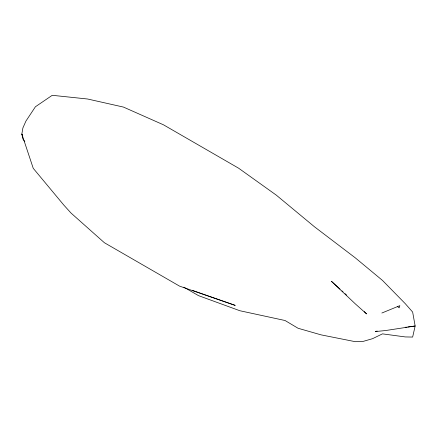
<?xml version="1.0" encoding="UTF-8"?>
<svg xmlns="http://www.w3.org/2000/svg" width="437" height="437" viewBox="0 0 437 437"><rect width="100%" height="100%" fill="white"/><g stroke="black" fill="none" stroke-linecap="round" stroke-linejoin="round"><path stroke-width="0.66" d="M381.872 313.023L399.85 305.638L399.139 307.845L397.523 306.599M377.218 331.011L375.307 331.563L385.587 330.541L415.15 326.007L412.643 312.056L405.307 303.715L382.468 280.407L355.155 257.743L314.531 226.83L276.277 195.12L238.629 168.207L163.482 124.818L123.453 107.081L87.629 99.013L52.254 95.304L35.408 106.765L25.925 121.098L22.888 127.965L21.85 134.044L22.888 138.928L24.833 141.697M405.186 327.302L406.514 327.133M407.847 326.958L415.15 326.007L412.643 337.064L405.307 336.932L382.468 333.868L372.537 338.686L363.289 341.357L355.341 341.696L321.037 334.851L298.067 328.263L285.055 320.512L239.891 310.745L198.529 295.647L183.851 287.175M192.313 290.354L235.215 305.387L179.569 286.137L104.421 242.748L71.073 213.098L63.829 205.095L33.239 168.316L21.85 134.044L22.577 135.18M339.991 289.081L331.426 281.291L355.341 303.895L366.583 313.913L364.267 311.592M342.007 290.916L343.018 291.829M345.028 293.664L346.541 295.035"/></g></svg>
